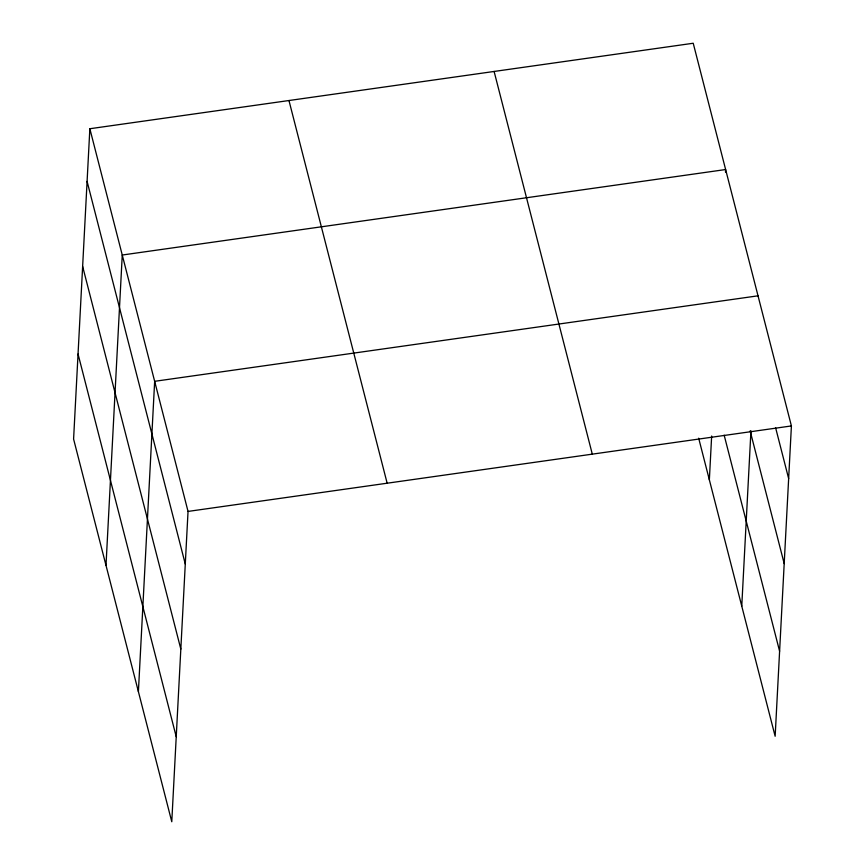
<?xml version="1.0" encoding="UTF-8"?>
<svg xmlns="http://www.w3.org/2000/svg" width="865" height="865" viewBox="0 0 865 865"><rect width="100%" height="100%" fill="white"/><g stroke="black" fill="none" stroke-linecap="round" stroke-linejoin="round"><path stroke-width="1.3" d="M89.852 128.734L73.59 439.063L171.778 821.75L188.04 511.42L89.852 128.734L693.222 43.25L791.41 425.937L775.148 736.266L698.671 438.198M105.995 565.353L122.257 255.024L725.627 169.54L725.486 172.167M138.4 691.632L154.662 381.314L758.021 295.819M709.354 479.859L711.657 436.014M741.759 606.149L750.95 430.846M188.04 511.42L791.41 425.937M775.635 427.84L788.653 478.594M750.139 430.9L784.198 563.623M724.167 435.192L779.603 651.226M494.11 71.46L592.298 454.147M288.964 100.524L387.152 483.211M87.095 181.391L185.283 564.077M82.64 266.42L180.828 649.107M78.045 354.034L176.233 736.721"/></g></svg>
